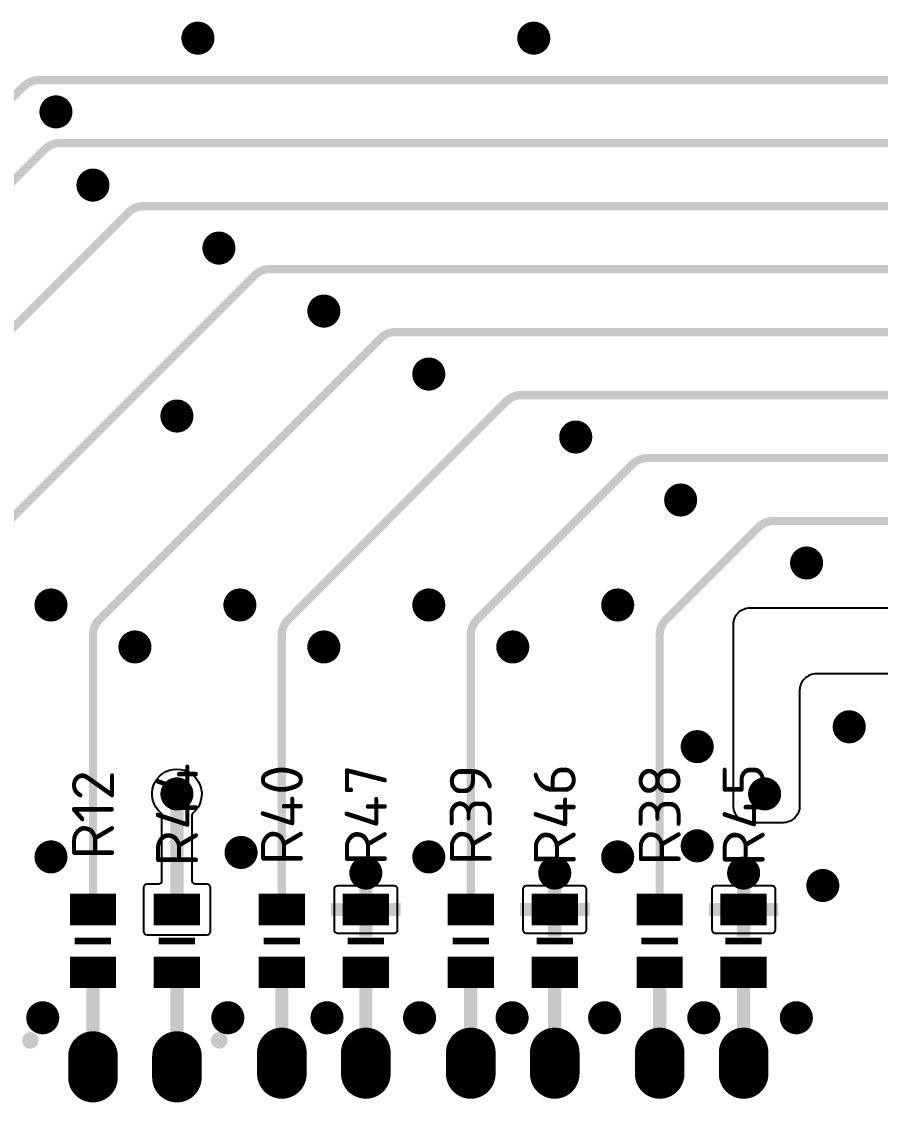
# Model space of a CAD drawing. Header units: millimetres. Extents: x 370 to 969, y -3056 to -2888.
# Drawn here: x 767.03 to 793.01, y -3020.66 to -2987.97 of the extents above; entities that cross this region are included whole.
import ezdxf
from ezdxf.enums import TextEntityAlignment as Align

# ---------------------------------------------------------------- set-up
doc = ezdxf.new("R2010")
doc.units = ezdxf.units.MM
doc.layers.add('UPDATE', color=7, linetype='Continuous')
doc.styles.get("Standard").update_dxf_attribs({"font": 'txt.shx'})

msp = doc.modelspace()

# ---------------------------------------------------------------- linework, layer by layer
at = {"layer": 'UPDATE', "color": 9, "const_width": 0.2}
for points in [[(772.765, -2988.47, 1), (771.965, -2988.47, 1)], [(782.925, -2988.47, 1), (782.125, -2988.47, 1)], [(768.47, -2990.7, 1), (767.67, -2990.7, 1)], [(769.59, -2992.915, 1), (768.79, -2992.915, 1)], [(773.4, -2994.82, 1), (772.6, -2994.82, 1)], [(776.575, -2996.725, 1), (775.775, -2996.725, 1)], [(779.75, -2998.63, 1), (778.95, -2998.63, 1)], [(772.13, -2999.9, 1), (771.33, -2999.9, 1)], [(784.195, -3000.535, 1), (783.395, -3000.535, 1)], [(787.37, -3002.44, 1), (786.57, -3002.44, 1)], [(791.18, -3004.345, 1), (790.38, -3004.345, 1)], [(768.32, -3005.615, 1), (767.52, -3005.615, 1)], [(774.035, -3005.615, 1), (773.235, -3005.615, 1)], [(779.75, -3005.615, 1), (778.95, -3005.615, 1)], [(785.465, -3005.615, 1), (784.665, -3005.615, 1)], [(770.86, -3006.885, 1), (770.06, -3006.885, 1)], [(776.575, -3006.885, 1), (775.775, -3006.885, 1)], [(782.29, -3006.885, 1), (781.49, -3006.885, 1)], [(792.47, -3009.3, 1), (791.67, -3009.3, 1)], [(787.87, -3009.9, 1), (787.07, -3009.9, 1)], [(772.13, -3011.33, 1), (771.33, -3011.33, 1)], [(789.91, -3011.33, 1), (789.11, -3011.33, 1)], [(774.07, -3013.1, 1), (773.27, -3013.1, 1)], [(787.87, -3012.9, 1), (787.07, -3012.9, 1)], [(768.32, -3013.235, 1), (767.52, -3013.235, 1)], [(779.75, -3013.235, 1), (778.95, -3013.235, 1)], [(785.465, -3013.235, 1), (784.665, -3013.235, 1)], [(777.845, -3013.723, 1), (777.045, -3013.723, 1)], [(783.56, -3013.723, 1), (782.76, -3013.723, 1)], [(789.275, -3013.723, 1), (788.475, -3013.723, 1)], [(791.67, -3014.1, 1), (790.87, -3014.1, 1)], [(768.07, -3018.1, 1), (767.27, -3018.1, 1)], [(773.67, -3018.1, 1), (772.87, -3018.1, 1)], [(776.67, -3018.1, 1), (775.87, -3018.1, 1)], [(779.47, -3018.1, 1), (778.67, -3018.1, 1)], [(782.27, -3018.1, 1), (781.47, -3018.1, 1)], [(785.07, -3018.1, 1), (784.27, -3018.1, 1)], [(788.07, -3018.1, 1), (787.27, -3018.1, 1)], [(790.87, -3018.1, 1), (790.07, -3018.1, 1)], [(769.84, -3019.91, -1), (768.54, -3019.91), (768.54, -3019.26, -1), (769.84, -3019.26)], [(772.38, -3019.91, -1), (771.08, -3019.91), (771.08, -3019.26, -1), (772.38, -3019.26)], [(775.555, -3019.8, -1), (774.255, -3019.8), (774.255, -3019.15, -1), (775.555, -3019.15)], [(778.095, -3019.8, -1), (776.795, -3019.8), (776.795, -3019.15, -1), (778.095, -3019.15)], [(781.27, -3019.8, -1), (779.97, -3019.8), (779.97, -3019.15, -1), (781.27, -3019.15)], [(783.81, -3019.8, -1), (782.51, -3019.8), (782.51, -3019.15, -1), (783.81, -3019.15)], [(786.985, -3019.8, -1), (785.685, -3019.8), (785.685, -3019.15, -1), (786.985, -3019.15)], [(789.525, -3019.8, -1), (788.225, -3019.8), (788.225, -3019.15, -1), (789.525, -3019.15)]]:
    msp.add_lwpolyline(points, format="xyb", close=True, dxfattribs=at)
at = {"layer": 'UPDATE', "color": 9}
for points, const_width in [([(772.07, -2988.74), (772.07, -2988.2)], 0.2), ([(772.27, -2988.858), (772.27, -2988.082)], 0.2), ([(772.47, -2988.855), (772.47, -2988.085)], 0.2), ([(772.67, -2988.728), (772.67, -2988.212)], 0.2), ([(782.27, -2988.778), (782.27, -2988.162)], 0.2), ([(782.47, -2988.866), (782.47, -2988.074)], 0.2), ([(782.67, -2988.842), (782.67, -2988.098)], 0.2), ([(782.87, -2988.672), (782.87, -2988.268)], 0.2), ([(767.87, -2991.046), (767.87, -2990.354)], 0.2), ([(768.07, -2991.1), (768.07, -2990.3)], 0.2), ([(768.27, -2991.046), (768.27, -2990.354)], 0.2), ([(769.07, -2993.296), (769.07, -2992.534)], 0.2), ([(769.27, -2993.306), (769.27, -2992.524)], 0.2), ([(768.87, -2993.155), (768.87, -2992.675)], 0.2), ([(769.47, -2993.2), (769.47, -2992.63)], 0.2), ([(772.87, -2995.198), (772.87, -2994.442)], 0.2), ([(773.07, -2995.213), (773.07, -2994.427)], 0.2), ([(772.67, -2995.046), (772.67, -2994.594)], 0.2), ([(773.27, -2995.115), (773.27, -2994.525)], 0.2), ([(776.07, -2997.11), (776.07, -2996.34)], 0.2), ([(776.27, -2997.113), (776.27, -2996.337)], 0.2), ([(776.47, -2996.995), (776.47, -2996.455)], 0.2), ([(775.87, -2996.983), (775.87, -2996.467)], 0.2), ([(779.07, -2998.915), (779.07, -2998.345)], 0.2), ([(779.27, -2999.021), (779.27, -2998.239)], 0.2), ([(779.47, -2999.011), (779.47, -2998.249)], 0.2), ([(779.67, -2998.87), (779.67, -2998.39)], 0.2), ([(771.47, -3000.203), (771.47, -2999.597)], 0.2), ([(771.67, -3000.295), (771.67, -2999.505)], 0.2), ([(771.87, -3000.274), (771.87, -2999.526)], 0.2), ([(772.07, -3000.11), (772.07, -2999.69)], 0.2), ([(783.47, -3000.768), (783.47, -3000.302)], 0.2), ([(783.67, -3000.914), (783.67, -3000.156)], 0.2), ([(783.87, -3000.927), (783.87, -3000.143)], 0.2), ([(784.07, -3000.825), (784.07, -3000.245)], 0.2), ([(786.67, -3002.704), (786.67, -3002.176)], 0.2), ([(786.87, -3002.827), (786.87, -3002.053)], 0.2), ([(787.07, -3002.827), (787.07, -3002.053)], 0.2), ([(787.27, -3002.704), (787.27, -3002.176)], 0.2), ([(790.67, -3004.729), (790.67, -3003.961)], 0.2), ([(790.87, -3004.734), (790.87, -3003.956)], 0.2), ([(790.47, -3004.597), (790.47, -3004.093)], 0.2), ([(791.07, -3004.62), (791.07, -3004.07)], 0.2), ([(767.87, -3006.011), (767.87, -3005.219)], 0.2), ([(768.07, -3005.985), (768.07, -3005.245)], 0.2), ([(773.47, -3005.979), (773.47, -3005.251)], 0.2), ([(773.67, -3006.013), (773.67, -3005.217)], 0.2), ([(779.27, -3006.006), (779.27, -3005.224)], 0.2), ([(779.47, -3005.996), (779.47, -3005.234)], 0.2), ([(784.87, -3005.964), (784.87, -3005.266)], 0.2), ([(785.07, -3006.014), (785.07, -3005.216)], 0.2), ([(785.27, -3005.958), (785.27, -3005.272)], 0.2), ([(767.67, -3005.927), (767.67, -3005.303)], 0.2), ([(768.27, -3005.808), (768.27, -3005.422)], 0.2), ([(773.27, -3005.778), (773.27, -3005.452)], 0.2), ([(773.87, -3005.938), (773.87, -3005.292)], 0.2), ([(779.07, -3005.9), (779.07, -3005.33)], 0.2), ([(779.67, -3005.855), (779.67, -3005.375)], 0.2), ([(784.67, -3005.678), (784.67, -3005.552)], 0.2), ([(770.27, -3007.236), (770.27, -3006.534)], 0.2), ([(770.47, -3007.284), (770.47, -3006.486)], 0.2), ([(770.67, -3007.225), (770.67, -3006.545)], 0.2), ([(776.07, -3007.27), (776.07, -3006.5)], 0.2), ([(776.27, -3007.273), (776.27, -3006.497)], 0.2), ([(781.67, -3007.219), (781.67, -3006.551)], 0.2), ([(781.87, -3007.284), (781.87, -3006.486)], 0.2), ([(782.07, -3007.242), (782.07, -3006.528)], 0.2), ([(770.07, -3006.973), (770.07, -3006.797)], 0.2), ([(775.87, -3007.143), (775.87, -3006.627)], 0.2), ([(776.47, -3007.155), (776.47, -3006.615)], 0.2), ([(782.27, -3007.009), (782.27, -3006.761)], 0.2), ([(791.87, -3009.646), (791.87, -3008.954)], 0.2), ([(792.07, -3009.7), (792.07, -3008.9)], 0.2), ([(792.27, -3009.646), (792.27, -3008.954)], 0.2), ([(787.47, -3010.3), (787.47, -3009.5)], 0.2), ([(787.27, -3010.246), (787.27, -3009.554)], 0.2), ([(787.67, -3010.246), (787.67, -3009.554)], 0.2), ([(771.47, -3011.633), (771.47, -3011.027)], 0.2), ([(771.67, -3011.725), (771.67, -3010.935)], 0.2), ([(771.87, -3011.704), (771.87, -3010.956)], 0.2), ([(772.07, -3011.54), (772.07, -3011.12)], 0.2), ([(789.27, -3011.65), (789.27, -3011.01)], 0.2), ([(789.47, -3011.727), (789.47, -3010.933)], 0.2), ([(789.67, -3011.696), (789.67, -3010.964)], 0.2), ([(789.87, -3011.504), (789.87, -3011.156)], 0.2), ([(771.73, -3014.825), (771.73, -3011.33)], 0.4), ([(773.47, -3013.446), (773.47, -3012.754)], 0.2), ([(773.67, -3013.5), (773.67, -3012.7)], 0.2), ([(773.87, -3013.446), (773.87, -3012.754)], 0.2), ([(787.27, -3013.246), (787.27, -3012.554)], 0.2), ([(787.47, -3013.3), (787.47, -3012.5)], 0.2), ([(787.67, -3013.246), (787.67, -3012.554)], 0.2), ([(767.67, -3013.547), (767.67, -3012.923)], 0.2), ([(767.87, -3013.631), (767.87, -3012.839)], 0.2), ([(768.07, -3013.605), (768.07, -3012.865)], 0.2), ([(768.27, -3013.428), (768.27, -3013.042)], 0.2), ([(779.07, -3013.52), (779.07, -3012.95)], 0.2), ([(779.27, -3013.626), (779.27, -3012.844)], 0.2), ([(779.47, -3013.616), (779.47, -3012.854)], 0.2), ([(779.67, -3013.475), (779.67, -3012.995)], 0.2), ([(784.87, -3013.584), (784.87, -3012.886)], 0.2), ([(785.07, -3013.634), (785.07, -3012.836)], 0.2), ([(785.27, -3013.578), (785.27, -3012.892)], 0.2), ([(777.27, -3014.082), (777.27, -3013.364)], 0.2), ([(777.47, -3014.122), (777.47, -3013.324)], 0.2), ([(777.67, -3014.053), (777.67, -3013.393)], 0.2), ([(782.87, -3013.998), (782.87, -3013.448)], 0.2), ([(783.07, -3014.112), (783.07, -3013.334)], 0.2), ([(783.27, -3014.107), (783.27, -3013.339)], 0.2), ([(784.67, -3013.298), (784.67, -3013.172)], 0.2), ([(788.67, -3014.066), (788.67, -3013.38)], 0.2), ([(788.87, -3014.122), (788.87, -3013.324)], 0.2), ([(789.07, -3014.072), (789.07, -3013.374)], 0.2), ([(777.07, -3013.862), (777.07, -3013.584)], 0.2), ([(777.445, -3014.825), (777.445, -3013.723)], 0.4), ([(783.16, -3014.825), (783.16, -3013.723)], 0.4), ([(783.47, -3013.975), (783.47, -3013.471)], 0.2), ([(788.875, -3014.825), (788.875, -3013.723)], 0.4), ([(789.27, -3013.786), (789.27, -3013.66)], 0.2), ([(791.07, -3014.446), (791.07, -3013.754)], 0.2), ([(791.27, -3014.5), (791.27, -3013.7)], 0.2), ([(791.47, -3014.446), (791.47, -3013.754)], 0.2), ([(768.67, -3015.2), (768.67, -3014.45)], 0.2), ([(768.87, -3015.2), (768.87, -3014.45)], 0.2), ([(769.07, -3015.2), (769.07, -3014.45)], 0.2), ([(769.27, -3015.2), (769.27, -3014.45)], 0.2), ([(769.47, -3015.2), (769.47, -3014.45)], 0.2), ([(769.67, -3015.2), (769.67, -3014.45)], 0.2), ([(771.27, -3015.2), (771.27, -3014.45)], 0.2), ([(771.47, -3015.2), (771.47, -3014.45)], 0.2), ([(771.67, -3015.2), (771.67, -3014.45)], 0.2), ([(771.87, -3015.2), (771.87, -3014.45)], 0.2), ([(772.07, -3015.2), (772.07, -3014.45)], 0.2), ([(772.27, -3015.2), (772.27, -3014.45)], 0.2), ([(774.47, -3015.2), (774.47, -3014.45)], 0.2), ([(774.67, -3015.2), (774.67, -3014.45)], 0.2), ([(774.87, -3015.2), (774.87, -3014.45)], 0.2), ([(775.07, -3015.2), (775.07, -3014.45)], 0.2), ([(775.27, -3015.2), (775.27, -3014.45)], 0.2), ([(775.47, -3015.2), (775.47, -3014.45)], 0.2), ([(777.445, -3014.825), (776.393, -3014.825)], 0.4), ([(776.87, -3015.2), (776.87, -3014.45)], 0.2), ([(777.07, -3015.2), (777.07, -3014.45)], 0.2), ([(777.27, -3015.2), (777.27, -3014.45)], 0.2), ([(778.497, -3014.825), (777.445, -3014.825)], 0.4), ([(777.445, -3015.652), (777.445, -3014.825)], 0.4), ([(777.47, -3015.2), (777.47, -3014.45)], 0.2), ([(777.67, -3015.2), (777.67, -3014.45)], 0.2), ([(777.87, -3015.2), (777.87, -3014.45)], 0.2), ([(780.07, -3015.2), (780.07, -3014.45)], 0.2), ([(780.27, -3015.2), (780.27, -3014.45)], 0.2), ([(780.47, -3015.2), (780.47, -3014.45)], 0.2), ([(780.67, -3015.2), (780.67, -3014.45)], 0.2), ([(780.87, -3015.2), (780.87, -3014.45)], 0.2), ([(781.07, -3015.2), (781.07, -3014.45)], 0.2), ([(783.16, -3014.825), (782.108, -3014.825)], 0.4), ([(782.67, -3015.2), (782.67, -3014.45)], 0.2), ([(782.87, -3015.2), (782.87, -3014.45)], 0.2), ([(784.212, -3014.825), (783.16, -3014.825)], 0.4), ([(783.16, -3015.652), (783.16, -3014.825)], 0.4), ([(783.07, -3015.2), (783.07, -3014.45)], 0.2), ([(783.27, -3015.2), (783.27, -3014.45)], 0.2), ([(783.47, -3015.2), (783.47, -3014.45)], 0.2), ([(783.67, -3015.2), (783.67, -3014.45)], 0.2), ([(785.87, -3015.2), (785.87, -3014.45)], 0.2), ([(786.07, -3015.2), (786.07, -3014.45)], 0.2), ([(786.27, -3015.2), (786.27, -3014.45)], 0.2), ([(786.47, -3015.2), (786.47, -3014.45)], 0.2), ([(786.67, -3015.2), (786.67, -3014.45)], 0.2), ([(786.87, -3015.2), (786.87, -3014.45)], 0.2), ([(788.875, -3014.825), (787.823, -3014.825)], 0.4), ([(788.47, -3015.2), (788.47, -3014.45)], 0.2), ([(788.67, -3015.2), (788.67, -3014.45)], 0.2), ([(789.927, -3014.825), (788.875, -3014.825)], 0.4), ([(788.875, -3015.652), (788.875, -3014.825)], 0.4), ([(788.87, -3015.2), (788.87, -3014.45)], 0.2), ([(789.07, -3015.2), (789.07, -3014.45)], 0.2), ([(789.27, -3015.2), (789.27, -3014.45)], 0.2), ([(789.47, -3015.2), (789.47, -3014.45)], 0.2), ([(768.64, -3015.775), (769.74, -3015.775)], 0.2), ([(771.18, -3015.775), (772.28, -3015.775)], 0.2), ([(775.455, -3015.775), (774.355, -3015.775)], 0.2), ([(777.995, -3015.775), (776.895, -3015.775)], 0.2), ([(781.17, -3015.775), (780.07, -3015.775)], 0.2), ([(783.71, -3015.775), (782.61, -3015.775)], 0.2), ([(786.885, -3015.775), (785.785, -3015.775)], 0.2), ([(789.425, -3015.775), (788.325, -3015.775)], 0.2), ([(768.67, -3017.1), (768.67, -3016.35)], 0.2), ([(768.87, -3017.1), (768.87, -3016.35)], 0.2), ([(769.07, -3017.1), (769.07, -3016.35)], 0.2), ([(769.27, -3017.1), (769.27, -3016.35)], 0.2), ([(769.47, -3017.1), (769.47, -3016.35)], 0.2), ([(769.67, -3017.1), (769.67, -3016.35)], 0.2), ([(771.27, -3017.1), (771.27, -3016.35)], 0.2), ([(771.47, -3017.1), (771.47, -3016.35)], 0.2), ([(771.67, -3017.1), (771.67, -3016.35)], 0.2), ([(771.87, -3017.1), (771.87, -3016.35)], 0.2), ([(772.07, -3017.1), (772.07, -3016.35)], 0.2), ([(772.27, -3017.1), (772.27, -3016.35)], 0.2), ([(774.47, -3017.1), (774.47, -3016.35)], 0.2), ([(774.67, -3017.1), (774.67, -3016.35)], 0.2), ([(774.87, -3017.1), (774.87, -3016.35)], 0.2), ([(775.07, -3017.1), (775.07, -3016.35)], 0.2), ([(775.27, -3017.1), (775.27, -3016.35)], 0.2), ([(775.47, -3017.1), (775.47, -3016.35)], 0.2), ([(776.87, -3017.1), (776.87, -3016.35)], 0.2), ([(777.07, -3017.1), (777.07, -3016.35)], 0.2), ([(777.27, -3017.1), (777.27, -3016.35)], 0.2), ([(777.47, -3017.1), (777.47, -3016.35)], 0.2), ([(777.67, -3017.1), (777.67, -3016.35)], 0.2), ([(777.87, -3017.1), (777.87, -3016.35)], 0.2), ([(780.07, -3017.1), (780.07, -3016.35)], 0.2), ([(780.27, -3017.1), (780.27, -3016.35)], 0.2), ([(780.47, -3017.1), (780.47, -3016.35)], 0.2), ([(780.67, -3017.1), (780.67, -3016.35)], 0.2), ([(780.87, -3017.1), (780.87, -3016.35)], 0.2), ([(781.07, -3017.1), (781.07, -3016.35)], 0.2), ([(782.67, -3017.1), (782.67, -3016.35)], 0.2), ([(782.87, -3017.1), (782.87, -3016.35)], 0.2), ([(783.07, -3017.1), (783.07, -3016.35)], 0.2), ([(783.27, -3017.1), (783.27, -3016.35)], 0.2), ([(783.47, -3017.1), (783.47, -3016.35)], 0.2), ([(783.67, -3017.1), (783.67, -3016.35)], 0.2), ([(785.87, -3017.1), (785.87, -3016.35)], 0.2), ([(786.07, -3017.1), (786.07, -3016.35)], 0.2), ([(786.27, -3017.1), (786.27, -3016.35)], 0.2), ([(786.47, -3017.1), (786.47, -3016.35)], 0.2), ([(786.67, -3017.1), (786.67, -3016.35)], 0.2), ([(786.87, -3017.1), (786.87, -3016.35)], 0.2), ([(788.47, -3017.1), (788.47, -3016.35)], 0.2), ([(788.67, -3017.1), (788.67, -3016.35)], 0.2), ([(788.87, -3017.1), (788.87, -3016.35)], 0.2), ([(789.07, -3017.1), (789.07, -3016.35)], 0.2), ([(789.27, -3017.1), (789.27, -3016.35)], 0.2), ([(789.47, -3017.1), (789.47, -3016.35)], 0.2), ([(769.19, -3016.725), (769.19, -3019.585)], 0.4), ([(771.73, -3016.725), (771.73, -3019.585)], 0.4), ([(774.905, -3016.725), (774.905, -3019.475)], 0.4), ([(777.445, -3016.725), (777.445, -3019.475)], 0.4), ([(780.62, -3016.725), (780.62, -3019.475)], 0.4), ([(783.16, -3016.725), (783.16, -3019.475)], 0.4), ([(786.335, -3016.725), (786.335, -3019.475)], 0.4), ([(788.875, -3016.725), (788.875, -3019.475)], 0.4), ([(767.67, -3018.5), (767.67, -3017.7)], 0.2), ([(773.27, -3018.5), (773.27, -3017.7)], 0.2), ([(776.27, -3018.5), (776.27, -3017.7)], 0.2), ([(779.07, -3018.5), (779.07, -3017.7)], 0.2), ([(781.87, -3018.5), (781.87, -3017.7)], 0.2), ([(784.67, -3018.5), (784.67, -3017.7)], 0.2), ([(787.67, -3018.5), (787.67, -3017.7)], 0.2), ([(790.47, -3018.5), (790.47, -3017.7)], 0.2), ([(767.47, -3018.446), (767.47, -3017.754)], 0.2), ([(767.87, -3018.446), (767.87, -3017.754)], 0.2), ([(773.07, -3018.446), (773.07, -3017.754)], 0.2), ([(773.47, -3018.446), (773.47, -3017.754)], 0.2), ([(776.07, -3018.446), (776.07, -3017.754)], 0.2), ([(776.47, -3018.446), (776.47, -3017.754)], 0.2), ([(778.87, -3018.446), (778.87, -3017.754)], 0.2), ([(779.27, -3018.446), (779.27, -3017.754)], 0.2), ([(781.67, -3018.446), (781.67, -3017.754)], 0.2), ([(782.07, -3018.446), (782.07, -3017.754)], 0.2), ([(784.47, -3018.446), (784.47, -3017.754)], 0.2), ([(784.87, -3018.446), (784.87, -3017.754)], 0.2), ([(787.47, -3018.446), (787.47, -3017.754)], 0.2), ([(787.87, -3018.446), (787.87, -3017.754)], 0.2), ([(790.27, -3018.446), (790.27, -3017.754)], 0.2), ([(790.67, -3018.446), (790.67, -3017.754)], 0.2), ([(769.07, -3020.548), (769.07, -3018.622)], 0.2), ([(769.27, -3020.555), (769.27, -3018.615)], 0.2), ([(769.47, -3020.496), (769.47, -3018.674)], 0.2), ([(771.47, -3020.505), (771.47, -3018.665)], 0.2), ([(771.67, -3020.557), (771.67, -3018.613)], 0.2), ([(771.87, -3020.544), (771.87, -3018.626)], 0.2), ([(774.47, -3020.282), (774.47, -3018.668)], 0.2), ([(774.67, -3020.406), (774.67, -3018.544)], 0.2), ([(774.87, -3020.449), (774.87, -3018.501)], 0.2), ([(775.07, -3020.428), (775.07, -3018.522)], 0.2), ([(775.27, -3020.337), (775.27, -3018.613)], 0.2), ([(777.07, -3020.33), (777.07, -3018.62)], 0.2), ([(777.27, -3020.425), (777.27, -3018.525)], 0.2), ([(777.47, -3020.449), (777.47, -3018.501)], 0.2), ([(777.67, -3020.409), (777.67, -3018.541)], 0.2), ([(777.87, -3020.291), (777.87, -3018.659)], 0.2), ([(780.27, -3020.347), (780.27, -3018.603)], 0.2), ([(780.47, -3020.432), (780.47, -3018.518)], 0.2), ([(780.67, -3020.448), (780.67, -3018.502)], 0.2), ([(780.87, -3020.4), (780.87, -3018.55)], 0.2), ([(781.07, -3020.269), (781.07, -3018.681)], 0.2), ([(782.87, -3020.381), (782.87, -3018.569)], 0.2), ([(783.07, -3020.443), (783.07, -3018.507)], 0.2), ([(783.27, -3020.44), (783.27, -3018.51)], 0.2), ([(783.47, -3020.371), (783.47, -3018.579)], 0.2), ([(786.07, -3020.393), (786.07, -3018.557)], 0.2), ([(786.27, -3020.446), (786.27, -3018.504)], 0.2), ([(786.47, -3020.435), (786.47, -3018.515)], 0.2), ([(786.67, -3020.357), (786.67, -3018.593)], 0.2), ([(788.47, -3020.308), (788.47, -3018.642)], 0.2), ([(788.67, -3020.416), (788.67, -3018.534)], 0.2), ([(788.87, -3020.449), (788.87, -3018.501)], 0.2), ([(789.07, -3020.42), (789.07, -3018.53)], 0.2), ([(789.27, -3020.316), (789.27, -3018.634)], 0.2), ([(768.67, -3020.3), (768.67, -3018.87)], 0.2), ([(768.87, -3020.475), (768.87, -3018.695)], 0.2), ([(769.67, -3020.348), (769.67, -3018.822)], 0.2), ([(771.27, -3020.369), (771.27, -3018.801)], 0.2), ([(772.07, -3020.463), (772.07, -3018.707)], 0.2), ([(772.27, -3020.271), (772.27, -3018.899)], 0.2), ([(774.27, -3019.938), (774.27, -3019.012)], 0.2), ([(775.47, -3020.121), (775.47, -3018.829)], 0.2), ([(776.87, -3020.103), (776.87, -3018.847)], 0.2), ([(778.07, -3019.978), (778.07, -3018.972)], 0.2), ([(780.07, -3020.146), (780.07, -3018.804)], 0.2), ([(782.67, -3020.227), (782.67, -3018.723)], 0.2), ([(783.67, -3020.202), (783.67, -3018.748)], 0.2), ([(785.87, -3020.254), (785.87, -3018.696)], 0.2), ([(786.87, -3020.169), (786.87, -3018.781)], 0.2), ([(788.27, -3020.037), (788.27, -3018.913)], 0.2), ([(789.47, -3020.061), (789.47, -3018.889)], 0.2), ([(781.27, -3019.8), (781.27, -3019.15)], 0.2)]:
    msp.add_lwpolyline(points, dxfattribs=dict(at, const_width=const_width))
at = {"layer": 'UPDATE', "color": 9, "const_width": 0.25}
for points in [[(752.045, -3013.87), (752.045, -3005.243, -0.198909), (752.231, -3004.794), (767.099, -2989.926, -0.198909), (767.548, -2989.74), (821.26, -2989.74)], [(821.26, -2991.645), (768.183, -2991.645, 0.198909), (767.734, -2991.831), (753.501, -3006.064, 0.198909), (753.315, -3006.513), (753.315, -3016.41, 0.414214), (753.63, -3016.725), (754.585, -3016.725)], [(821.26, -2993.55), (770.723, -2993.55, 0.198909), (770.274, -2993.736), (757.946, -3006.064, 0.198909), (757.76, -3006.513), (757.76, -3014.825)], [(763.475, -3014.825), (763.475, -3006.513, -0.198909), (763.661, -3006.064), (774.084, -2995.641, -0.198909), (774.533, -2995.455), (821.26, -2995.455)], [(769.19, -3014.825), (769.19, -3006.513, -0.198909), (769.376, -3006.064), (777.894, -2997.546, -0.198909), (778.343, -2997.36), (821.26, -2997.36)], [(821.26, -2999.265), (782.153, -2999.265, 0.198909), (781.704, -2999.451), (775.091, -3006.064, 0.198909), (774.905, -3006.513), (774.905, -3014.825)], [(780.62, -3014.825), (780.62, -3006.513, -0.198909), (780.806, -3006.064), (785.514, -3001.356, -0.198909), (785.963, -3001.17), (821.26, -3001.17)], [(786.335, -3014.825), (786.335, -3006.513, -0.198909), (786.521, -3006.064), (789.324, -3003.261, -0.198909), (789.773, -3003.075), (821.26, -3003.075)], [(767.295, -3018.66, 1), (767.295, -3018.91, 1), (767.295, -3018.66)], [(773.01, -3018.66, 1), (773.01, -3018.91, 1), (773.01, -3018.66)]]:
    msp.add_lwpolyline(points, format="xyb", dxfattribs=at)
at = {"layer": 'UPDATE', "color": 9}
msp.add_lwpolyline([(822.07, -3007.7), (791.07, -3007.7, 0.414214), (790.57, -3008.2), (790.57, -3011.7, -0.414214), (790.07, -3012.2), (789.07, -3012.2, -0.414214), (788.57, -3011.7), (788.57, -3006.2, -0.414214), (789.07, -3005.7), (822.07, -3005.7, 0.414214)], format="xyb", dxfattribs=at)
for points in [[(772.282, -3014.048), (772.632, -3014.048, -0.414214), (772.732, -3014.148), (772.732, -3015.502, -0.414214), (772.632, -3015.602), (770.828, -3015.602, -0.414214), (770.728, -3015.502), (770.728, -3014.148, -0.414214), (770.828, -3014.048), (771.178, -3014.048, 0.414214), (771.278, -3013.948), (771.278, -3011.979, 0.21923), (771.243, -3011.903, -2.720731), (772.217, -3011.903, 0.21923), (772.182, -3011.979), (772.182, -3013.948, 0.414214)], [(776.493, -3015.452), (776.493, -3014.198, -0.414214), (776.593, -3014.098), (778.297, -3014.098, -0.414214), (778.397, -3014.198), (778.397, -3015.452, -0.414214), (778.297, -3015.552), (776.593, -3015.552, -0.414214)], [(782.208, -3015.452), (782.208, -3014.198, -0.414214), (782.308, -3014.098), (784.012, -3014.098, -0.414214), (784.112, -3014.198), (784.112, -3015.452, -0.414214), (784.012, -3015.552), (782.308, -3015.552, -0.414214)], [(787.923, -3015.452), (787.923, -3014.198, -0.414214), (788.023, -3014.098), (789.727, -3014.098, -0.414214), (789.827, -3014.198), (789.827, -3015.452, -0.414214), (789.727, -3015.552), (788.023, -3015.552, -0.414214)]]:
    msp.add_lwpolyline(points, format="xyb", close=True, dxfattribs=at)
at = {"layer": 'UPDATE', "color": 9, "const_width": 0.2}
for points in [[(769.79, -3015.2), (768.59, -3015.2), (768.59, -3014.45), (769.79, -3014.45)], [(772.33, -3015.2), (771.13, -3015.2), (771.13, -3014.45), (772.33, -3014.45)], [(775.505, -3015.2), (774.305, -3015.2), (774.305, -3014.45), (775.505, -3014.45)], [(778.045, -3015.2), (776.845, -3015.2), (776.845, -3014.45), (778.045, -3014.45)], [(781.22, -3015.2), (780.02, -3015.2), (780.02, -3014.45), (781.22, -3014.45)], [(783.76, -3015.2), (782.56, -3015.2), (782.56, -3014.45), (783.76, -3014.45)], [(786.935, -3015.2), (785.735, -3015.2), (785.735, -3014.45), (786.935, -3014.45)], [(789.475, -3015.2), (788.275, -3015.2), (788.275, -3014.45), (789.475, -3014.45)], [(769.79, -3017.1), (768.59, -3017.1), (768.59, -3016.35), (769.79, -3016.35)], [(772.33, -3017.1), (771.13, -3017.1), (771.13, -3016.35), (772.33, -3016.35)], [(775.505, -3017.1), (774.305, -3017.1), (774.305, -3016.35), (775.505, -3016.35)], [(778.045, -3017.1), (776.845, -3017.1), (776.845, -3016.35), (778.045, -3016.35)], [(781.22, -3017.1), (780.02, -3017.1), (780.02, -3016.35), (781.22, -3016.35)], [(783.76, -3017.1), (782.56, -3017.1), (782.56, -3016.35), (783.76, -3016.35)], [(786.935, -3017.1), (785.735, -3017.1), (785.735, -3016.35), (786.935, -3016.35)], [(789.475, -3017.1), (788.275, -3017.1), (788.275, -3016.35), (789.475, -3016.35)]]:
    msp.add_lwpolyline(points, close=True, dxfattribs=at)

# ---------------------------------------------------------------- texts
at = {"layer": 'UPDATE', "color": 9, "width": 1.019685}
for s, p in [('R12', (769.825, -3011.965)), ('R44', (772.365, -3011.965)), ('R40', (775.54, -3011.965)), ('R47', (778.08, -3011.965)), ('R39', (781.255, -3011.965)), ('R46', (783.795, -3011.965)), ('R38', (786.97, -3011.965)), ('R45', (789.51, -3011.965))]:
    msp.add_text(s, height=1.27, rotation=90, dxfattribs=at).set_placement(p, align=Align.CENTER)

doc.saveas('drawing.dxf')
